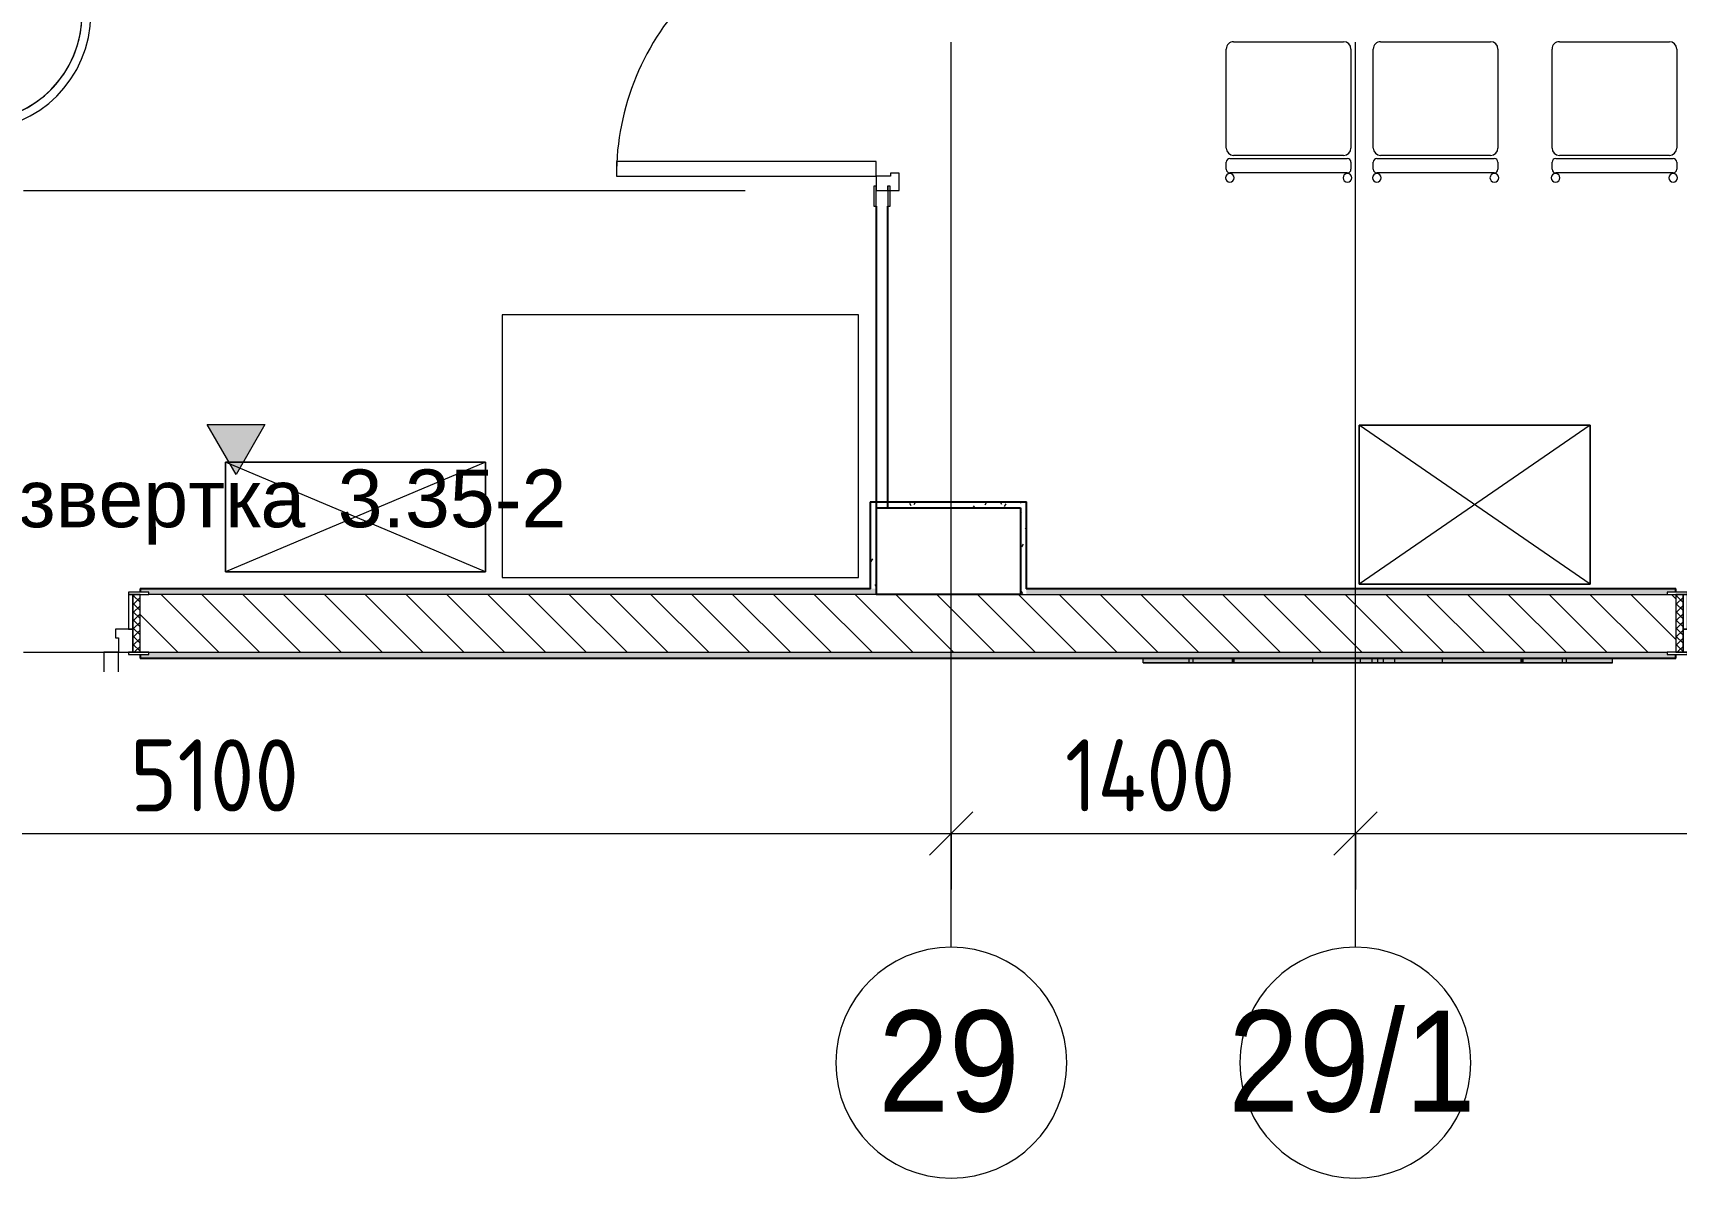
# Model space of a CAD drawing. Header units: millimetres. Extents: x 97900 to 162318, y -1987 to 22028.
# Drawn here: x 102629 to 108321, y 11578 to 15546 of the extents above; entities that cross this region are included whole.
import ezdxf

# ---------------------------------------------------------------- set-up
doc = ezdxf.new("R2010")
doc.units = ezdxf.units.MM
doc.linetypes.add('Осевая', pattern=[3175, 635, -476.25, 1587.5, -476.25])
for name, color, linetype, lineweight in [('A-ANNO-DIMS', 7, 'Continuous', 9), ('A-ANNO-DIMS-100', 7, 'Continuous', 9), ('A-DOOR', 7, 'Continuous', 9), ('A-DOOR-1', 7, 'Continuous', 13), ('A-DOOR-FRAM', 7, 'Continuous', 13), ('A-DOOR-FRAM-1', 7, 'Continuous', 9), ('A-WALL', 7, 'Continuous', 9), ('G-ANNO-SYMB', 7, 'Continuous', 9), ('I-WALL', 7, 'Continuous', 9), ('Оси', 7, 'Continuous', 9), ('Оси-1', 7, 'Continuous', 20), ('Оси-2', 7, 'Осевая', 9)]:
    doc.layers.add(name, color=color, linetype=linetype, lineweight=lineweight)
for name, color, linetype, lineweight, true_color in [('A-WALL-2', 7, 'Continuous', 25, 0x3c3c3c), ('A-WALL-FNSH-1', 7, 'Continuous', 13, 0x3c3c3c), ('I-FURN-1', 7, 'Continuous', 9, 0xf0f0f0)]:
    doc.layers.add(name, color=color, linetype=linetype, lineweight=lineweight, true_color=true_color)
doc.layers.add('I-FURN-3', color=7, linetype='Continuous', lineweight=9, transparency=1)
doc.styles.add('Arial', font='arial.ttf', dxfattribs={"width": 0.9, "height": 350})
doc.styles.add('Arial_1', font='arial.ttf', dxfattribs={"height": 200})
doc.styles.add('ISOCPEUR', font='isocpeur.ttf', dxfattribs={"width": 0.9, "height": 250})
doc.dimstyles.new('ISO-2_5_0_9К_БОЛЬШОЙ', dxfattribs={"dimscale": 304.8, "dimtxt": 248.995294, "dimasz": 0.492126, "dimexe": 0.393701, "dimexo": 0.984252, "dimgap": 0, "dimtad": 1, "dimdec": 0, "dimrnd": 10, "dimzin": 0, "dimdsep": 46, "dimtxsty": 'ISOCPEUR', "dimblk1": 'OBLIQUE', "dimblk2": 'OBLIQUE', "dimsah": 1, "dimcen": 0.09, "dimdle": 0.393701, "dimazin": 0, "dimtfac": 1, "dimtdec": 4, "dimtix": 1, "dimtmove": 0, "dimatfit": 3, "dimfxl": 1, "dimtvp": 1, "dimtolj": 1, "dimtzin": 0, "dimarcsym": 2})
pattern_1 = [(0, (0, 0), (121.92, 30.48), [10.058, -81.382, 10.058, -81.382, -487.68]), (0, (0, 0), (121.92, 30.48), [-182.88, 10.058, -172.822, 10.058, -81.382, -213.36]), (0, (0, 0), (121.92, 30.48), [-457.2, 10.058, -50.902, 10.058, -142.342]), (120, (45.72, 15.24), (-87.356454, 90.345817), [10.058, -81.382, 10.058, -81.382, -487.68]), (120, (45.72, 15.24), (-87.356454, 90.345817), [-182.88, 10.058, -172.822, 10.058, -81.382, -213.36]), (120, (45.72, 15.24), (-87.356454, 90.345817), [-457.2, 10.058, -50.902, 10.058, -142.342]), (240, (60.96, 76.2), (-34.563546, -120.825817), [10.058, -81.382, 10.058, -81.382, -487.68]), (240, (60.96, 76.2), (-34.563546, -120.825817), [-182.88, 10.058, -172.822, 10.058, -81.382, -213.36]), (240, (60.96, 76.2), (-34.563546, -120.825817), [-457.2, 10.058, -50.902, 10.058, -142.342])]

# ---------------------------------------------------------------- blocks, each defined once
blk = doc.blocks.new('110_Дверь_СКБ_2Ст - Д-6_л__ ДОО_Дв_1450x2100h_Дверь из раздевальной в коридор-32357677-План разверток пом_3_35_ Этаж 3')
at = {"layer": 'A-DOOR'}
h = blk.add_hatch(dxfattribs=at)
h.set_pattern_fill('FP_6', color=256, style=0, pattern_type=2)
h.set_pattern_definition([(135, (1576.41, 164.685), (-14.14214, -14.14214), []), (225, (1576.41, 164.685), (14.14214, -14.14214), [])])
h.paths.add_polyline_path([(737.5, 100), (712.5, 100), (712.5, -100), (737.5, -100)])
at = {"layer": 'A-DOOR-FRAM-1'}
h = blk.add_hatch(dxfattribs=at)
h.set_pattern_fill('FP_7', color=256, style=0, pattern_type=2)
h.set_pattern_definition([(45, (-546.384, 164.685), (-14.1421, 14.1421), []), (135, (-546.384, 164.685), (-14.1421, -14.1421), [])])
h.paths.add_polyline_path([(-712.5, 100), (-712.5, -100), (-687.5, -100), (-687.5, 100)])
at = {"layer": 'A-DOOR'}
for centre, radius, start, end in [((-637.5, 100), 950, 0, 4.0754), ((662.5, 100), 350, 168.8766, 180)]:
    blk.add_arc(centre, radius, start, end, dxfattribs=at)
at = {"layer": 'A-DOOR-1'}
for p, q in [((-637.5, 167.4), (-637.5, 100)), ((-587.5, 100), (-587.5, 167.4)), ((612.5, 167.4), (612.5, 100)), ((662.5, 100), (662.5, 167.4)), ((-637.5, 100), (-587.5, 100)), ((612.5, 100), (662.5, 100))]:
    blk.add_line(p, q, dxfattribs=at)
at = {"layer": 'A-DOOR-FRAM'}
for p, q in [((-672.5, 108), (-742.5, 108)), ((-742.5, 108), (-742.5, 100)), ((-742.5, 100), (-672.5, 100)), ((-687.5, 100), (-712.5, 100)), ((-712.5, 100), (-712.5, -100)), ((-637.5, 100), (-687.5, 100)), ((-687.5, 100), (-687.5, 20)), ((-687.5, -100), (-687.5, 100)), ((-672.5, 100), (-672.5, 108)), ((-637.5, 50), (-637.5, 100)), ((662.5, 100), (662.5, 50)), ((712.5, 100), (662.5, 100)), ((767.5, 108), (697.5, 108)), ((697.5, 108), (697.5, 100)), ((697.5, 100), (767.5, 100)), ((712.5, 20), (712.5, 100)), ((737.5, 100), (712.5, 100)), ((712.5, 100), (712.5, -100)), ((737.5, -100), (737.5, 100)), ((767.5, 100), (767.5, 108)), ((-687.5, 20), (-627.5, 20)), ((-672.5, 20), (-687.5, 20)), ((-687.5, 20), (-687.5, -100)), ((-672.5, -100), (-672.5, 20)), ((-627.5, 50), (-637.5, 50)), ((-627.5, 20), (-627.5, 50)), ((662.5, 50), (652.5, 50)), ((652.5, 50), (652.5, 20)), ((652.5, 20), (712.5, 20)), ((712.5, 20), (697.5, 20)), ((697.5, 20), (697.5, -100)), ((712.5, -100), (712.5, 20)), ((-672.5, -100), (-742.5, -100)), ((-742.5, -100), (-742.5, -108)), ((-742.5, -108), (-672.5, -108)), ((-712.5, -100), (-687.5, -100)), ((-687.5, -100), (-672.5, -100)), ((-672.5, -108), (-672.5, -100)), ((697.5, -100), (712.5, -100)), ((767.5, -100), (697.5, -100)), ((697.5, -100), (697.5, -108)), ((697.5, -108), (767.5, -108)), ((712.5, -100), (737.5, -100)), ((767.5, -108), (767.5, -100))]:
    blk.add_line(p, q, dxfattribs=at)
blk = doc.blocks.new('110_Дверь_СКБ_2Ст - Д-5_п_ Из игровой в коридор-32357676-План разверток пом_3_35_ Этаж 3')
at = {"layer": 'A-DOOR'}
for centre, radius, start, end in [((-637.5, 20), 900, 0, 90), ((662.5, 20), 400, 90, 180)]:
    blk.add_arc(centre, radius, start, end, dxfattribs=at)
at = {"layer": 'A-DOOR-1'}
for p, q in [((-637.5, 920), (-637.5, 20)), ((-587.5, 920), (-637.5, 920)), ((-587.5, 20), (-587.5, 920)), ((662.5, 420), (612.5, 420)), ((612.5, 420), (612.5, 20)), ((662.5, 20), (662.5, 420)), ((-637.5, 20), (-587.5, 20)), ((612.5, 20), (662.5, 20))]:
    blk.add_line(p, q, dxfattribs=at)
at = {"layer": 'A-DOOR-FRAM'}
for p, q in [((-672.5, 28), (-742.5, 28)), ((-742.5, 28), (-742.5, 20)), ((-742.5, 20), (-672.5, 20)), ((-637.5, 20), (-687.5, 20)), ((-687.5, 20), (-687.5, -60)), ((-672.5, 20), (-672.5, 28)), ((-637.5, -30), (-637.5, 20)), ((662.5, 20), (662.5, -30)), ((712.5, 20), (662.5, 20)), ((767.5, 28), (697.5, 28)), ((697.5, 28), (697.5, 20)), ((697.5, 20), (767.5, 20)), ((712.5, -60), (712.5, 20)), ((767.5, 20), (767.5, 28)), ((-672.5, -20), (-742.5, -20)), ((-742.5, -20), (-742.5, -28)), ((-742.5, -28), (-672.5, -28)), ((-672.5, -19), (-687.5, -19)), ((-687.5, -19), (-687.5, -20)), ((-687.5, -20), (-672.5, -20)), ((-672.5, -20), (-672.5, -19)), ((-672.5, -28), (-672.5, -20)), ((-627.5, -30), (-637.5, -30)), ((-627.5, -60), (-627.5, -30)), ((662.5, -30), (652.5, -30)), ((652.5, -30), (652.5, -60)), ((712.5, -19), (697.5, -19)), ((697.5, -19), (697.5, -20)), ((697.5, -20), (712.5, -20)), ((767.5, -20), (697.5, -20)), ((697.5, -20), (697.5, -28)), ((697.5, -28), (767.5, -28)), ((712.5, -20), (712.5, -19)), ((767.5, -28), (767.5, -20)), ((-687.5, -60), (-627.5, -60)), ((652.5, -60), (712.5, -60))]:
    blk.add_line(p, q, dxfattribs=at)
blk = doc.blocks.new('Шкаф параметрический - 1_255-25532301-План разверток пом_3_35_ Этаж 3')
at = {"layer": 'I-FURN-1'}
for p, q in [((0, 0), (800, 550)), ((0, 550), (800, 0)), ((800, 550), (0, 550)), ((0, 550), (0, 0)), ((0, 0), (0, 550)), ((0, 550), (800, 550)), ((800, 0), (800, 550)), ((800, 550), (800, 0)), ((0, 0), (800, 0)), ((800, 0), (0, 0))]:
    blk.add_line(p, q, dxfattribs=at)
blk = doc.blocks.new('M_Стул-Breuer - 1_87-26543693-План разверток пом_3_35_ Этаж 3')
at = {"layer": 'I-FURN-1'}
for p, q in [((-215.9, 176.2), (-215.9, 200.8)), ((-203.2, 213.5), (203.2, 213.5)), ((215.9, 200.8), (215.9, 176.2)), ((-215.9, -215.9), (-215.9, 127)), ((203.2, 163.5), (-203.2, 163.5)), ((-190.5, 152.4), (190.5, 152.4)), ((215.9, 127), (215.9, -215.9)), ((190.5, -241.3), (-190.5, -241.3))]:
    blk.add_line(p, q, dxfattribs=at)
for centre, radius, start, end in [((-203.5, 230.6), 15.1, 0, 180), ((-203.5, 230.6), 15.1, 180, 0), ((203.7, 230.6), 15.1, 0, 180), ((203.7, 230.6), 15.1, 180, 0), ((-203.2, 200.8), 12.7, 90, 180), ((-203.2, 176.2), 12.7, 180, 270), ((203.2, 200.8), 12.7, 0, 90), ((203.2, 176.2), 12.7, 270, 0), ((-190.5, 127), 25.4, 90, 180), ((190.5, 127), 25.4, 0, 90), ((-190.5, -215.9), 25.4, 180, 270), ((190.5, -215.9), 25.4, 270, 0)]:
    blk.add_arc(centre, radius, start, end, dxfattribs=at)
blk = doc.blocks.new('Шкаф параметрический - 1_286-25588646-План разверток пом_3_35_ Этаж 3')
at = {"layer": 'I-FURN-1'}
for p, q in [((0, 0), (900, 380)), ((0, 380), (900, 0)), ((900, 380), (0, 380)), ((0, 380), (0, 0)), ((0, 0), (0, 380)), ((0, 380), (900, 380)), ((900, 0), (900, 380)), ((900, 380), (900, 0)), ((0, 0), (900, 0)), ((900, 0), (0, 0))]:
    blk.add_line(p, q, dxfattribs=at)
blk = doc.blocks.new('Стол базовый прямоугольный - 1_146-V4-План разверток пом_3_35_ Этаж 3')
at = {"layer": 'I-FURN-1'}
for p, q in [((617.5, 455), (-617.5, 455)), ((-617.5, 455), (-617.5, -455)), ((617.5, -455), (617.5, 455)), ((-617.5, -455), (617.5, -455))]:
    blk.add_line(p, q, dxfattribs=at)
blk = doc.blocks.new('ПУФ - 1_53-25461062-План разверток пом_3_35_ Этаж 3')
at = {"layer": 'I-FURN-1'}
for radius, start, end in [(400, 360, 180), (400, 90, 100), (400, 0, 90), (400, 100, 180), (370, 360, 180), (370, 0, 180), (400, 180, 360), (370, 180, 360), (370, 180, 222.3529), (370, 307.0588, 360), (400, 180, 360), (370, 222.3529, 254.1176), (370, 275.2941, 307.0588), (370, 254.1176, 275.2941)]:
    blk.add_arc((0, 0), radius, start, end, dxfattribs=at)
blk = doc.blocks.new('Дерево_ декор - Дерево_ декор-30717852-План разверток пом_3_35_ Этаж 3')
at = {"layer": 'I-FURN-3'}
for points in [[(-653.9, -8.3), (-812.9, -8.3), (-812.9, -24.3), (-639, -24.3), (-639, -8.3), (-644.7, -8.3)], [(-263.2, -8.3), (-653.9, -8.3), (-653.9, -24.3), (-224.5, -24.3), (-224.5, -8.3)], [(-503.8, -8.3), (-503.8, -24.3), (-497.5, -24.3), (-497.5, -8.3)], [(145, -8.3), (-224.5, -8.3), (-224.5, -24.3), (224.5, -24.3), (224.5, -8.3), (181.4, -8.3)], [(644.7, -8.3), (224.5, -8.3), (224.5, -24.3), (653.9, -24.3), (653.9, -8.3)], [(497.5, -8.3), (497.5, -24.3), (503.8, -24.3), (503.8, -8.3)], [(795.5, -8.3), (639, -8.3), (639, -24.3), (812.9, -24.3), (812.9, -8.3), (796.6, -8.3)]]:
    blk.add_hatch(color=256, dxfattribs=at).paths.add_polyline_path(points)
at = {"layer": 'I-FURN-1'}
for p, q in [((-813.4, -8.3), (-813.4, -24.3)), ((-654.2, -8.3), (-812.9, -8.3)), ((-812.9, -8.3), (-654.4, -8.3)), ((-812.9, -24.3), (-654.2, -24.3)), ((-654.4, -24.3), (-812.9, -24.3)), ((-654.5, -8.3), (-654.5, -24.3)), ((-654.5, -8.3), (-224.5, -8.3)), ((-224.5, -24.3), (-654.5, -24.3)), ((-654.4, -8.3), (-639, -8.3)), ((-639, -24.3), (-654.4, -24.3)), ((-639, -8.3), (-654.3, -8.3)), ((-654.3, -24.3), (-639, -24.3)), ((-639.5, -8.3), (-654.2, -8.3)), ((-654.2, -24.3), (-639.5, -24.3)), ((-497.5, -8.3), (-639.5, -8.3)), ((-639.5, -24.3), (-497.5, -24.3)), ((-639, -24.3), (-639, -8.3)), ((-503.8, -8.3), (-503.8, -24.3)), ((-498.6, -8.3), (-503.8, -8.3)), ((-503.8, -8.3), (-503.8, -8.3)), ((-503.8, -8.3), (-497.5, -8.3)), ((-503.8, -24.3), (-503.8, -24.3)), ((-503.8, -24.3), (-498.6, -24.3)), ((-497.5, -24.3), (-503.8, -24.3)), ((-18.7, -8.3), (-497.8, -8.3)), ((-497.8, -24.3), (-18.7, -24.3)), ((-497.5, -8.3), (-497.5, -24.3)), ((-224.5, -8.3), (224.5, -8.3)), ((-224.5, -8.3), (-224.5, -24.3)), ((224.5, -24.3), (-224.5, -24.3)), ((0, -8.3), (-60, -8.3)), ((-60, -8.3), (-19.2, -8.3)), ((-60, -8.3), (-60, -24.3)), ((-19.2, -24.3), (-60, -24.3)), ((-60, -24.3), (0, -24.3)), ((-19.2, -8.3), (0, -8.3)), ((-19.2, -24.3), (-19.2, -8.3)), ((0, -24.3), (-19.2, -24.3)), ((-14.9, -8.3), (-18.4, -8.3)), ((-18.4, -24.3), (-14.9, -24.3)), ((-7.5, -8.3), (-14.9, -8.3)), ((-14.9, -24.3), (-7.5, -24.3)), ((0, -8.3), (-7.5, -8.3)), ((-7.5, -24.3), (0, -24.3)), ((7.5, -8.3), (0, -8.3)), ((0, -8.3), (0, -24.3)), ((60, -8.3), (0, -8.3)), ((0, -8.3), (19.2, -8.3)), ((0, -8.3), (0, -24.3)), ((0, -24.3), (7.5, -24.3)), ((19.2, -24.3), (0, -24.3)), ((0, -24.3), (60, -24.3)), ((14.9, -8.3), (7.5, -8.3)), ((7.5, -24.3), (14.9, -24.3)), ((18.4, -8.3), (14.9, -8.3)), ((14.9, -24.3), (18.4, -24.3)), ((463.3, -8.3), (18.7, -8.3)), ((18.7, -24.3), (463.3, -24.3)), ((19.2, -8.3), (60, -8.3)), ((19.2, -8.3), (19.2, -24.3)), ((60, -24.3), (19.2, -24.3)), ((60, -8.3), (60, -24.3)), ((224.5, -8.3), (654.5, -8.3)), ((224.5, -8.3), (224.5, -24.3)), ((654.5, -24.3), (224.5, -24.3)), ((497.8, -8.3), (463.4, -8.3)), ((463.4, -24.3), (497.8, -24.3)), ((639.5, -8.3), (497.5, -8.3)), ((497.5, -8.3), (503.8, -8.3)), ((497.5, -8.3), (497.5, -24.3)), ((503.8, -24.3), (497.5, -24.3)), ((497.5, -24.3), (639.5, -24.3)), ((503.8, -8.3), (498.6, -8.3)), ((498.6, -24.3), (503.8, -24.3)), ((503.8, -24.3), (503.8, -8.3)), ((503.8, -8.3), (503.8, -8.3)), ((503.8, -24.3), (503.8, -24.3)), ((654.3, -8.3), (639, -8.3)), ((639, -8.3), (654.4, -8.3)), ((639, -8.3), (639, -24.3)), ((654.4, -24.3), (639, -24.3)), ((639, -24.3), (654.3, -24.3)), ((654.2, -8.3), (639.5, -8.3)), ((639.5, -24.3), (654.2, -24.3)), ((796.9, -8.3), (654.2, -8.3)), ((654.2, -24.3), (796.9, -24.3)), ((654.4, -8.3), (812.9, -8.3)), ((812.9, -24.3), (654.4, -24.3)), ((654.5, -24.3), (654.5, -8.3)), ((812.9, -8.3), (797.9, -8.3)), ((797.9, -24.3), (812.9, -24.3)), ((813.4, -24.3), (813.4, -8.3))]:
    blk.add_line(p, q, dxfattribs=at)
blk = doc.blocks.new('Ось сетки - D8-29747960-План разверток пом_3_35_ Этаж 3')
at = {"layer": 'Оси-1'}
for start, end in [(360, 180), (180, 360)]:
    blk.add_arc((0, 0), 4, start, end, dxfattribs=at)
blk = doc.blocks.new('Фасад - Марка фасада_Указатель-25386507-План разверток пом_3_35_ Этаж 3')
at = {"layer": 'G-ANNO-SYMB'}
blk.add_hatch(color=256, dxfattribs=at).paths.add_polyline_path([(-1, 0), (0, 1.732), (1, 0), (0, 0)])
for p, q in [((0, 1.732), (-1, 0)), ((1, 0), (0, 1.732)), ((-1, 0), (0, 0)), ((0, 0), (1, 0))]:
    blk.add_line(p, q, dxfattribs=at)
blk = doc.blocks.new('DIMBLOCK5-План разверток пом_3_35_ Этаж 3')
at = {"layer": 'A-ANNO-DIMS-100'}
for p, q in [((100710, 12577.9), (100710, 12891.8)), ((105810, 12577.9), (105810, 12891.8)), ((100590, 12771.8), (105810, 12771.8)), ((100710, 12771.8), (100710, 12577.9)), ((105810, 12771.8), (105810, 12577.9))]:
    blk.add_line(p, q, dxfattribs=at)
at = {"layer": 'A-ANNO-DIMS-100', "lineweight": 20}
for p, q in [((100710, 12771.8), (100785, 12846.8)), ((105810, 12771.8), (105885, 12846.8)), ((100710, 12771.8), (100635, 12696.8)), ((105810, 12771.8), (105735, 12696.8))]:
    blk.add_line(p, q, dxfattribs=at)
at = {"layer": 'A-ANNO-DIMS-100', "color": 0, "insert": (102965.5, 13098.5), "char_height": 250, "width": 706.764, "attachment_point": 1, "line_spacing_factor": 1.149209, "style": 'ISOCPEUR'}
blk.add_mtext('5100', dxfattribs=at)
blk = doc.blocks.new('_Oblique')
at = {"color": 0, "linetype": 'ByBlock', "lineweight": -2}
blk.add_line((-0.5, -0.5), (0.5, 0.5), dxfattribs=at)
blk = doc.blocks.new('DIMBLOCK6-План разверток пом_3_35_ Этаж 3')
at = {"layer": 'A-ANNO-DIMS-100'}
for p, q in [((105810, 12577.9), (105810, 12891.8)), ((107210, 12577.9), (107210, 12891.8)), ((105810, 12771.8), (107210, 12771.8)), ((105810, 12771.8), (105810, 12577.9)), ((107210, 12771.8), (107210, 12577.9))]:
    blk.add_line(p, q, dxfattribs=at)
at = {"layer": 'A-ANNO-DIMS-100', "lineweight": 20}
for p, q in [((105810, 12771.8), (105885, 12846.8)), ((107210, 12771.8), (107285, 12846.8)), ((105810, 12771.8), (105735, 12696.8)), ((107210, 12771.8), (107135, 12696.8))]:
    blk.add_line(p, q, dxfattribs=at)
at = {"layer": 'A-ANNO-DIMS-100', "color": 0, "insert": (106203.5, 13098.5), "char_height": 250, "width": 735.494, "attachment_point": 1, "line_spacing_factor": 1.149209, "style": 'ISOCPEUR'}
blk.add_mtext('1400', dxfattribs=at)
blk = doc.blocks.new('DIMBLOCK7-План разверток пом_3_35_ Этаж 3')
at = {"layer": 'A-ANNO-DIMS-100'}
for p, q in [((107210, 12577.9), (107210, 12891.8)), ((110710, 12577.9), (110710, 12891.8)), ((107210, 12771.8), (110830, 12771.8)), ((107210, 12771.8), (107210, 12577.9)), ((110710, 12771.8), (110710, 12577.9))]:
    blk.add_line(p, q, dxfattribs=at)
at = {"layer": 'A-ANNO-DIMS-100', "lineweight": 20}
for p, q in [((107210, 12771.8), (107285, 12846.8)), ((110710, 12771.8), (110785, 12846.8)), ((107210, 12771.8), (107135, 12696.8)), ((110710, 12771.8), (110635, 12696.8))]:
    blk.add_line(p, q, dxfattribs=at)
at = {"layer": 'A-ANNO-DIMS-100', "color": 0, "insert": (108644, 13098.5), "char_height": 250, "width": 758.478, "attachment_point": 1, "line_spacing_factor": 1.149209, "style": 'ISOCPEUR'}
blk.add_mtext('3500', dxfattribs=at)

msp = doc.modelspace()

# ---------------------------------------------------------------- hatches: boundary and pattern name
at = {"layer": 'I-WALL'}
h = msp.add_hatch(dxfattribs=at)
h.set_pattern_fill('FP_9', color=256, style=0, pattern_type=2)
h.set_pattern_definition(pattern_1)
h.paths.add_polyline_path([(105550, 13620), (105550, 13920), (105530, 13920), (105530, 13620)])
h = msp.add_hatch(dxfattribs=at)
h.set_pattern_fill('FP_9', color=256, style=0, pattern_type=2)
h.set_pattern_definition(pattern_1)
h.paths.add_polyline_path([(106050, 13900), (106070, 13900), (106070, 13920), (105550, 13920), (105550, 13900), (105822.2, 13900)])
h = msp.add_hatch(dxfattribs=at)
h.set_pattern_fill('FP_9', color=256, style=0, pattern_type=2)
h.set_pattern_definition(pattern_1)
h.paths.add_polyline_path([(106070, 13600), (106070, 13900), (106050, 13900), (106050, 13600)])
h = msp.add_hatch(dxfattribs=at)
h.set_pattern_fill('FP_9', color=256, style=0, pattern_type=2)
h.set_pattern_definition(pattern_1)
h.paths.add_polyline_path([(105550, 13600), (105550, 13620), (103000, 13620), (103000, 13608), (103030, 13608), (103030, 13600), (103149.1, 13600)])
h.paths.add_polyline_path([(101520, 13600), (101520, 13608), (101550, 13608), (101550, 13620), (101120, 13620), (101120, 13600)])
h = msp.add_hatch(dxfattribs=at)
h.set_pattern_fill('FP_9', color=256, style=0, pattern_type=2)
h.set_pattern_definition(pattern_1)
h.paths.add_polyline_path([(109870, 13600), (109870, 13620), (109770, 13620), (109770, 13608), (109800, 13607.5), (109800, 13600), (109832, 13600)])
h.paths.add_polyline_path([(107827.1, 13600), (108290, 13600.3), (108290, 13608), (108320, 13608), (108320, 13620), (106070, 13620), (106070, 13600), (107493, 13600)])
h = msp.add_hatch(dxfattribs=at)
h.set_pattern_fill('FP_2', color=256, style=0, pattern_type=2)
h.set_pattern_definition([(135, (0, 0), (-70.71068, -70.71068), [])])
h.paths.add_polyline_path([(111050, 13400), (111168.6, 13400), (111168.6, 13600), (111050, 13600)])
h.paths.add_polyline_path([(110500.3, 13400), (110550, 13400), (110550, 13600), (109770, 13600), (109770, 13400), (109832, 13400)])
h.paths.add_polyline_path([(107493, 13400), (108320, 13400), (108320, 13600), (103000, 13600), (103000, 13400), (107158.8, 13400)])
h.paths.add_polyline_path([(101520, 13400), (101550, 13400), (101550, 13600), (101100, 13600), (101100, 13400)])
h = msp.add_hatch(dxfattribs=at)
h.set_pattern_fill('FP_9', color=256, style=0, pattern_type=2)
h.set_pattern_definition(pattern_1)
h.paths.add_polyline_path([(109770, 13380), (111168.6, 13380), (111168.6, 13400), (109800, 13400), (109800, 13392), (109770, 13392)])
h.paths.add_polyline_path([(107158.8, 13380), (108320, 13380), (108320, 13392), (108290, 13392), (108290, 13400), (103030, 13400), (103030, 13392), (103000, 13392), (103000, 13380), (106824.7, 13380)])
h.paths.add_polyline_path([(100600, 13380), (101550, 13380), (101550, 13392), (101520, 13392), (101520, 13400), (100630, 13400), (100630, 13392), (100600, 13392)])

# ---------------------------------------------------------------- linework, layer by layer
at = {"layer": 'A-WALL'}
for p, q in [((105550, 13600), (103030, 13600)), ((106050, 13600), (108290, 13600)), ((103030, 13400), (108290, 13400))]:
    msp.add_line(p, q, dxfattribs=at)
at = {"layer": 'A-WALL-2'}
for p, q in [((105550, 14945), (105550, 13600)), ((105590, 13900), (105590, 14945)), ((106070, 13920), (105530, 13920)), ((105530, 13620), (105530, 13920)), ((105550, 13900), (106050, 13900)), ((106050, 13900), (106050, 13600)), ((106070, 13920), (106070, 13620)), ((103000, 13620), (103000, 13608)), ((105530, 13620), (103000, 13620)), ((108320, 13620), (106070, 13620)), ((108320, 13608), (108320, 13620)), ((106050, 13600), (105550, 13600)), ((103000, 13392), (103000, 13380)), ((103000, 13380), (108320, 13380)), ((108320, 13380), (108320, 13392))]:
    msp.add_line(p, q, dxfattribs=at)
at = {"layer": 'A-WALL-FNSH-1'}
for p, q in [((105529, 13921), (105529, 13621)), ((106071, 13921), (105529, 13921)), ((106071, 13921), (106071, 13620)), ((105529, 13621), (103000, 13621)), ((103000, 13621), (103000, 13620)), ((108320, 13621), (106071, 13621)), ((108320, 13620), (108320, 13621)), ((103000, 13380), (103000, 13379)), ((103000, 13379), (106490.5, 13379)), ((106491.6, 13379), (106824.7, 13379)), ((106824.8, 13379), (108320, 13379)), ((108320, 13379), (108320, 13380))]:
    msp.add_line(p, q, dxfattribs=at)
at = {"layer": 'Оси'}
for p, q in [((102595.8, 15000), (105095.8, 15000)), ((105810, 12378.2), (105810, 14878.2)), ((107210, 12378.2), (107210, 14878.2)), ((102595.8, 13400), (105095.8, 13400))]:
    msp.add_line(p, q, dxfattribs=at)
at = {"layer": 'Оси-2'}
for p, q in [((105810, 14878.2), (105810, 19528.3)), ((107210, 14878.2), (107210, 19528.3))]:
    msp.add_line(p, q, dxfattribs=at)

# ---------------------------------------------------------------- block references
at = {"layer": 'A-DOOR'}
for name, p, rotation in [('110_Дверь_СКБ_2Ст - Д-5_п_ Из игровой в коридор-32357676-План разверток пом_3_35_ Этаж 3', (105570, 15687.5), 89.99999999999986), ('110_Дверь_СКБ_2Ст - Д-6_л__ ДОО_Дв_1450x2100h_Дверь из раздевальной в коридор-32357677-План разверток пом_3_35_ Этаж 3', (102287.5, 13500), 180), ('110_Дверь_СКБ_2Ст - Д-6_л__ ДОО_Дв_1450x2100h_Дверь из раздевальной в коридор-32357677-План разверток пом_3_35_ Этаж 3', (109057.5, 13500), 180)]:
    msp.add_blockref(name, p, dxfattribs=dict(at, rotation=rotation))
at = {"layer": 'G-ANNO-SYMB', "extrusion": (0, 0, -1), "xscale": 99.99999999999993, "yscale": 99.99999999999993, "zscale": 99.99999999999993, "rotation": 180}
msp.add_blockref('Фасад - Марка фасада_Указатель-25386507-План разверток пом_3_35_ Этаж 3', (-103332.5, 14189), dxfattribs=at)
at = {"layer": 'I-FURN-1'}
for name, p in [('ПУФ - 1_53-25461062-План разверток пом_3_35_ Этаж 3', (102429, 15610)), ('Стол базовый прямоугольный - 1_146-V4-План разверток пом_3_35_ Этаж 3', (104871.7, 14114.5))]:
    msp.add_blockref(name, p, dxfattribs=at)
at = {"layer": 'I-FURN-1', "rotation": 180}
for name, p in [('M_Стул-Breuer - 1_87-26543693-План разверток пом_3_35_ Этаж 3', (106978.7, 15274)), ('M_Стул-Breuer - 1_87-26543693-План разверток пом_3_35_ Этаж 3', (107487.8, 15274)), ('M_Стул-Breuer - 1_87-26543693-План разверток пом_3_35_ Этаж 3', (108107.1, 15274)), ('Шкаф параметрический - 1_255-25532301-План разверток пом_3_35_ Этаж 3', (108023.2, 14186.5)), ('Шкаф параметрический - 1_286-25588646-План разверток пом_3_35_ Этаж 3', (104196.2, 14058.6)), ('Дерево_ декор - Дерево_ декор-30717852-План разверток пом_3_35_ Этаж 3', (107287.1, 13354.7))]:
    msp.add_blockref(name, p, dxfattribs=at)
at = {"layer": 'Оси-1', "xscale": 99.99999999999993, "yscale": 99.99999999999993, "zscale": 99.99999999999993}
for p in [(105810, 11978.2), (107210, 11978.2)]:
    msp.add_blockref('Ось сетки - D8-29747960-План разверток пом_3_35_ Этаж 3', p, dxfattribs=at)

# ---------------------------------------------------------------- texts
at = {"layer": 'G-ANNO-SYMB', "char_height": 200, "attachment_point": 1, "style": 'Arial_1'}
for s, insert, width in [('Развертка', (102237.7, 14033.2), 1659.493), (' 3.35-2', (103607, 14033.2), 1074.261)]:
    msp.add_mtext(s, dxfattribs=dict(at, insert=insert, width=width))
at = {"layer": 'Оси', "char_height": 350, "attachment_point": 1, "style": 'Arial'}
for s, insert, width in [('29', (105557.4, 12158.9), 606.076), ('29/1', (106769.7, 12158.9), 1060.633)]:
    msp.add_mtext(s, dxfattribs=dict(at, insert=insert, width=width))

# ---------------------------------------------------------------- dimensions: what is measured, and where the dimension line sits
at = {"layer": 'A-ANNO-DIMS'}
for base, p1, p2, override, picture, middle in [((105810, 12771.8), (100710, 12877.9), (105810, 12877.9), {"dimpost": '<>', "dimfxl": 5100}, 'DIMBLOCK5-План разверток пом_3_35_ Этаж 3', (103260, 12896.8)), ((107210, 12771.8), (105810, 12877.9), (107210, 12877.9), {"dimpost": '<>', "dimfxl": 1400}, 'DIMBLOCK6-План разверток пом_3_35_ Этаж 3', (106510, 12896.8)), ((110710, 12771.8), (107210, 12877.9), (110710, 12877.9), {"dimpost": '<>', "dimfxl": 3500}, 'DIMBLOCK7-План разверток пом_3_35_ Этаж 3', (108960, 12896.8))]:
    dim = msp.add_linear_dim(base=base, p1=p1, p2=p2, dimstyle='ISO-2_5_0_9К_БОЛЬШОЙ', override=override, dxfattribs=at)
    dim.commit()
    dim.dimension.update_dxf_attribs({"geometry": picture, "text_midpoint": middle})

doc.saveas('drawing.dxf')
